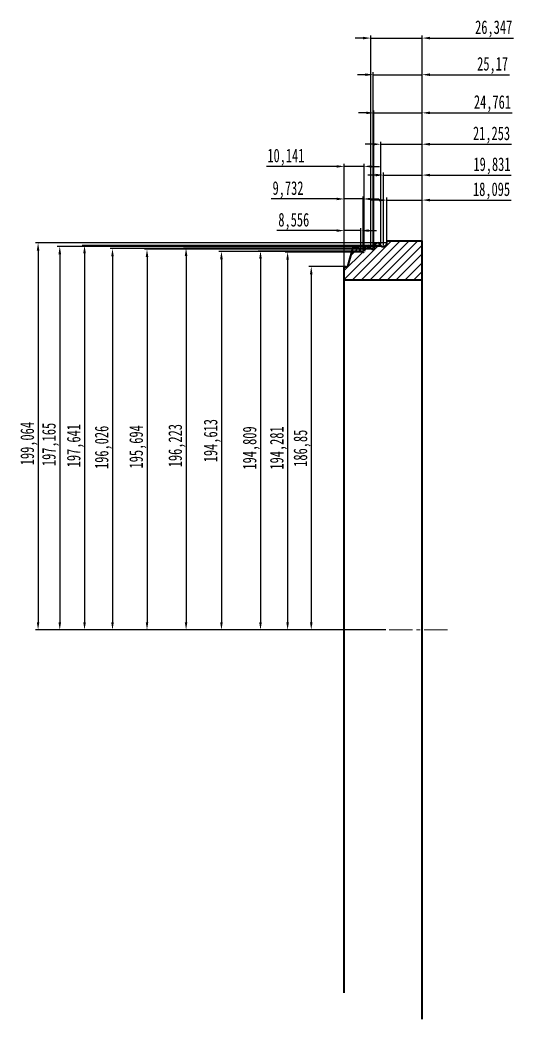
# Model space of a CAD drawing. Extents: x -214 to 8941, y -1198 to 2514.
# Drawn here: x 7810 to 8068, y -893 to -379 of the extents above; entities that cross this region are included whole.
import ezdxf

# ---------------------------------------------------------------- set-up
doc = ezdxf.new("R2010")
doc.units = 0
doc.linetypes.add('点画线', pattern=[18, 12, -2, 2, -2])
doc.layers.add('EB0', color=7, linetype='Continuous', lineweight=35)
doc.layers.add('中心线层', color=1, linetype='点画线', lineweight=18)
doc.styles.add('标准', font='', dxfattribs={"width": 0.667})
doc.styles.get('标准').set_extended_font_data('宋体')
doc.dimstyles.get("Standard").update_dxf_attribs({"dimtxt": 0.18, "dimasz": 0.18, "dimexe": 0.18, "dimexo": 0.0625, "dimgap": 0.09, "dimtad": 0, "dimtoh": 1, "dimdec": 4, "dimzin": 0, "dimdsep": 46, "dimtxsty": '标准', "dimcen": 0.09, "dimadec": 0, "dimazin": 0, "dimtfac": 1, "dimtdec": 4, "dimtofl": 0, "dimtmove": 0, "dimatfit": 3, "dimfxl": 1, "dimtolj": 1, "dimtzin": 0, "dimarcsym": 0})

# ---------------------------------------------------------------- blocks, each defined once
blk = doc.blocks.new('*D98')
at = {"color": 0, "lineweight": -2, "transparency": 16777216}
for p, q in [((7972.99, -487.6), (7942.36, -487.6)), ((7976.99, -505.79), (7976.99, -486.35)), ((7985.55, -487.6), (7976.99, -487.6)), ((7985.55, -497.47), (7985.55, -486.35)), ((7989.55, -487.6), (7993.55, -487.6))]:
    blk.add_line(p, q, dxfattribs=at)
at = {"color": 0, "transparency": 16777216}
for points in [[(7972.99, -486.93), (7972.99, -488.27), (7976.99, -487.6)], [(7989.55, -486.93), (7989.55, -488.27), (7985.55, -487.6)]]:
    blk.add_solid(points, dxfattribs=at)
at = {"layer": 'Defpoints', "color": 0, "transparency": 16777216}
for p in [(7976.99, -487.6), (7985.55, -498.09), (7976.99, -506.41)]:
    blk.add_point(p, dxfattribs=at)
at = {"color": 0, "transparency": 16777216, "insert": (7951.02, -482.89), "char_height": 7, "attachment_point": 5, "style": '标准'}
blk.add_mtext('8,556', dxfattribs=at)
blk = doc.blocks.new('*D99')
at = {"color": 0, "lineweight": -2, "transparency": 16777216}
for p, q in [((7972.99, -471.34), (7939.42, -471.34)), ((7976.99, -505.79), (7976.99, -470.09)), ((7986.73, -471.34), (7976.99, -471.34)), ((7986.73, -497.99), (7986.73, -470.09)), ((7990.73, -471.34), (7994.73, -471.34))]:
    blk.add_line(p, q, dxfattribs=at)
at = {"color": 0, "transparency": 16777216}
for points in [[(7972.99, -470.67), (7972.99, -472), (7976.99, -471.34)], [(7990.73, -470.67), (7990.73, -472), (7986.73, -471.34)]]:
    blk.add_solid(points, dxfattribs=at)
at = {"layer": 'Defpoints', "color": 0, "transparency": 16777216}
for p in [(7976.99, -471.34), (7986.73, -498.62), (7976.99, -506.41)]:
    blk.add_point(p, dxfattribs=at)
at = {"color": 0, "transparency": 16777216, "insert": (7948.04, -466.63), "char_height": 7, "attachment_point": 5, "style": '标准'}
blk.add_mtext('9,732', dxfattribs=at)
blk = doc.blocks.new('*D100')
at = {"color": 0, "lineweight": -2, "transparency": 16777216}
for p, q in [((7972.99, -454.6), (7937.05, -454.6)), ((7976.99, -505.79), (7976.99, -453.35)), ((7987.13, -454.6), (7976.99, -454.6)), ((7987.13, -497.66), (7987.13, -453.35)), ((7991.13, -454.6), (7995.13, -454.6))]:
    blk.add_line(p, q, dxfattribs=at)
at = {"color": 0, "transparency": 16777216}
for points in [[(7972.99, -453.94), (7972.99, -455.27), (7976.99, -454.6)], [(7991.13, -453.94), (7991.13, -455.27), (7987.13, -454.6)]]:
    blk.add_solid(points, dxfattribs=at)
at = {"layer": 'Defpoints', "color": 0, "transparency": 16777216}
for p in [(7976.99, -454.6), (7987.13, -498.29), (7976.99, -506.41)]:
    blk.add_point(p, dxfattribs=at)
at = {"color": 0, "transparency": 16777216, "insert": (7946.97, -449.89), "char_height": 7, "attachment_point": 5, "style": '标准'}
blk.add_mtext('10,141', dxfattribs=at)
blk = doc.blocks.new('*D104')
at = {"color": 0, "lineweight": -2, "transparency": 16777216}
for p, q in [((7994.9, -471.92), (7990.9, -471.92)), ((7998.9, -493.21), (7998.9, -470.67)), ((7998.9, -471.92), (8016.99, -471.92)), ((8016.99, -493.21), (8016.99, -470.67)), ((8020.99, -471.92), (8062.73, -471.92))]:
    blk.add_line(p, q, dxfattribs=at)
at = {"color": 0, "transparency": 16777216}
for points in [[(7994.9, -471.25), (7994.9, -472.59), (7998.9, -471.92)], [(8020.99, -471.25), (8020.99, -472.59), (8016.99, -471.92)]]:
    blk.add_solid(points, dxfattribs=at)
at = {"layer": 'Defpoints', "color": 0, "transparency": 16777216}
for p in [(8016.99, -471.92), (7998.9, -493.84), (8016.99, -493.84)]:
    blk.add_point(p, dxfattribs=at)
at = {"color": 0, "transparency": 16777216, "insert": (8052.67, -467.21), "char_height": 7, "attachment_point": 5, "style": '标准'}
blk.add_mtext('18,095', dxfattribs=at)
blk = doc.blocks.new('*D105')
at = {"color": 0, "lineweight": -2, "transparency": 16777216}
for p, q in [((7993.16, -459.06), (7989.16, -459.06)), ((7997.16, -495.11), (7997.16, -457.81)), ((7997.16, -459.06), (8016.99, -459.06)), ((8016.99, -495.11), (8016.99, -457.81)), ((8020.99, -459.06), (8062.81, -459.06))]:
    blk.add_line(p, q, dxfattribs=at)
at = {"color": 0, "transparency": 16777216}
for points in [[(7993.16, -458.39), (7993.16, -459.73), (7997.16, -459.06)], [(8020.99, -458.39), (8020.99, -459.73), (8016.99, -459.06)]]:
    blk.add_solid(points, dxfattribs=at)
at = {"layer": 'Defpoints', "color": 0, "transparency": 16777216}
for p in [(8016.99, -459.06), (7997.16, -495.73), (8016.99, -495.73)]:
    blk.add_point(p, dxfattribs=at)
at = {"color": 0, "transparency": 16777216, "insert": (8052.89, -454.35), "char_height": 7, "attachment_point": 5, "style": '标准'}
blk.add_mtext('19,831', dxfattribs=at)
blk = doc.blocks.new('*D106')
at = {"color": 0, "lineweight": -2, "transparency": 16777216}
for p, q in [((7991.74, -443.2), (7987.74, -443.2)), ((7995.74, -494.63), (7995.74, -441.95)), ((7995.74, -443.2), (8016.99, -443.2)), ((8016.99, -494.63), (8016.99, -441.95)), ((8020.99, -443.2), (8062.93, -443.2))]:
    blk.add_line(p, q, dxfattribs=at)
at = {"color": 0, "transparency": 16777216}
for points in [[(7991.74, -442.53), (7991.74, -443.86), (7995.74, -443.2)], [(8020.99, -442.53), (8020.99, -443.86), (8016.99, -443.2)]]:
    blk.add_solid(points, dxfattribs=at)
at = {"layer": 'Defpoints', "color": 0, "transparency": 16777216}
for p in [(8016.99, -443.2), (7995.74, -495.26), (8016.99, -495.26)]:
    blk.add_point(p, dxfattribs=at)
at = {"color": 0, "transparency": 16777216, "insert": (8052.67, -438.48), "char_height": 7, "attachment_point": 5, "style": '标准'}
blk.add_mtext('21,253', dxfattribs=at)
blk = doc.blocks.new('*D109')
at = {"color": 0, "lineweight": -2, "transparency": 16777216}
for p, q in [((7992.23, -496.25), (7992.23, -425.83)), ((8016.99, -496.25), (8016.99, -425.83)), ((7988.23, -427.08), (7984.23, -427.08)), ((7992.23, -427.08), (8016.99, -427.08)), ((8020.99, -427.08), (8063.27, -427.08))]:
    blk.add_line(p, q, dxfattribs=at)
at = {"color": 0, "transparency": 16777216}
for points in [[(7988.23, -426.42), (7988.23, -427.75), (7992.23, -427.08)], [(8020.99, -426.42), (8020.99, -427.75), (8016.99, -427.08)]]:
    blk.add_solid(points, dxfattribs=at)
at = {"layer": 'Defpoints', "color": 0, "transparency": 16777216}
for p in [(8016.99, -427.08), (7992.23, -496.87), (8016.99, -496.87)]:
    blk.add_point(p, dxfattribs=at)
at = {"color": 0, "transparency": 16777216, "insert": (8053.14, -422.37), "char_height": 7, "attachment_point": 5, "style": '标准'}
blk.add_mtext('24,761', dxfattribs=at)
blk = doc.blocks.new('*D110')
at = {"color": 0, "lineweight": -2, "transparency": 16777216}
for p, q in [((7987.82, -407.45), (7983.82, -407.45)), ((7991.82, -496.58), (7991.82, -406.2)), ((7991.82, -407.45), (8016.99, -407.45)), ((8016.99, -496.58), (8016.99, -406.2)), ((8020.99, -407.45), (8061.82, -407.45))]:
    blk.add_line(p, q, dxfattribs=at)
at = {"color": 0, "transparency": 16777216}
for points in [[(7987.82, -406.78), (7987.82, -408.12), (7991.82, -407.45)], [(8020.99, -406.78), (8020.99, -408.12), (8016.99, -407.45)]]:
    blk.add_solid(points, dxfattribs=at)
at = {"layer": 'Defpoints', "color": 0, "transparency": 16777216}
for p in [(8016.99, -407.45), (7991.82, -497.21), (8016.99, -497.21)]:
    blk.add_point(p, dxfattribs=at)
at = {"color": 0, "transparency": 16777216, "insert": (8053.21, -402.74), "char_height": 7, "attachment_point": 5, "style": '标准'}
blk.add_mtext('25,17', dxfattribs=at)
blk = doc.blocks.new('*D111')
at = {"color": 0, "lineweight": -2, "transparency": 16777216}
for p, q in [((7986.65, -388.63), (7982.65, -388.63)), ((7990.65, -496.05), (7990.65, -387.38)), ((7990.65, -388.63), (8016.99, -388.63)), ((8016.99, -496.05), (8016.99, -387.38)), ((8020.99, -388.63), (8064.03, -388.63))]:
    blk.add_line(p, q, dxfattribs=at)
at = {"color": 0, "transparency": 16777216}
for points in [[(7986.65, -387.97), (7986.65, -389.3), (7990.65, -388.63)], [(8020.99, -387.97), (8020.99, -389.3), (8016.99, -388.63)]]:
    blk.add_solid(points, dxfattribs=at)
at = {"layer": 'Defpoints', "color": 0, "transparency": 16777216}
for p in [(8016.99, -388.63), (7990.65, -496.68), (8016.99, -496.68)]:
    blk.add_point(p, dxfattribs=at)
at = {"color": 0, "transparency": 16777216, "insert": (8053.76, -383.92), "char_height": 7, "attachment_point": 5, "style": '标准'}
blk.add_mtext('26,347', dxfattribs=at)
blk = doc.blocks.new('*D121')
at = {"color": 0, "lineweight": -2, "transparency": 16777216}
for p, q in [((7977.97, -506.05), (7958.75, -506.05)), ((7960, -510.05), (7960, -688.9)), ((7977.97, -692.9), (7958.75, -692.9))]:
    blk.add_line(p, q, dxfattribs=at)
at = {"color": 0, "transparency": 16777216}
for points in [[(7959.33, -510.05), (7960.67, -510.05), (7960, -506.05)], [(7959.33, -688.9), (7960.67, -688.9), (7960, -692.9)]]:
    blk.add_solid(points, dxfattribs=at)
at = {"layer": 'Defpoints', "color": 0, "transparency": 16777216}
for p in [(7978.6, -506.05), (7960, -692.9), (7978.6, -692.9)]:
    blk.add_point(p, dxfattribs=at)
at = {"color": 0, "transparency": 16777216, "insert": (7955.29, -599.48), "char_height": 7, "attachment_point": 5, "rotation": 90, "style": '标准'}
blk.add_mtext('186,85', dxfattribs=at)
blk = doc.blocks.new('*D122')
at = {"color": 0, "lineweight": -2, "transparency": 16777216}
for p, q in [((7984.92, -498.09), (7932.65, -498.09)), ((7933.9, -502.09), (7933.9, -688.9)), ((7984.92, -692.9), (7932.65, -692.9))]:
    blk.add_line(p, q, dxfattribs=at)
at = {"color": 0, "transparency": 16777216}
for points in [[(7933.24, -502.09), (7934.57, -502.09), (7933.9, -498.09)], [(7933.24, -688.9), (7934.57, -688.9), (7933.9, -692.9)]]:
    blk.add_solid(points, dxfattribs=at)
at = {"layer": 'Defpoints', "color": 0, "transparency": 16777216}
for p in [(7985.55, -498.09), (7933.9, -692.9), (7985.55, -692.9)]:
    blk.add_point(p, dxfattribs=at)
at = {"color": 0, "transparency": 16777216, "insert": (7929.19, -599.34), "char_height": 7, "attachment_point": 5, "rotation": 90, "style": '标准'}
blk.add_mtext('194,809', dxfattribs=at)
blk = doc.blocks.new('*D123')
at = {"color": 0, "lineweight": -2, "transparency": 16777216}
for p, q in [((7986.1, -498.62), (7946.6, -498.62)), ((7947.85, -502.62), (7947.85, -688.9)), ((7986.1, -692.9), (7946.6, -692.9))]:
    blk.add_line(p, q, dxfattribs=at)
at = {"color": 0, "transparency": 16777216}
for points in [[(7947.18, -502.62), (7948.52, -502.62), (7947.85, -498.62)], [(7947.18, -688.9), (7948.52, -688.9), (7947.85, -692.9)]]:
    blk.add_solid(points, dxfattribs=at)
at = {"layer": 'Defpoints', "color": 0, "transparency": 16777216}
for p in [(7986.73, -498.62), (7947.85, -692.9), (7986.73, -692.9)]:
    blk.add_point(p, dxfattribs=at)
at = {"color": 0, "transparency": 16777216, "insert": (7943.14, -599.34), "char_height": 7, "attachment_point": 5, "rotation": 90, "style": '标准'}
blk.add_mtext('194,281', dxfattribs=at)
blk = doc.blocks.new('*D124')
at = {"color": 0, "lineweight": -2, "transparency": 16777216}
for p, q in [((7986.51, -498.29), (7912.58, -498.29)), ((7913.83, -502.29), (7913.83, -688.9)), ((7986.51, -692.9), (7912.58, -692.9))]:
    blk.add_line(p, q, dxfattribs=at)
at = {"color": 0, "transparency": 16777216}
for points in [[(7913.16, -502.29), (7914.5, -502.29), (7913.83, -498.29)], [(7913.16, -688.9), (7914.5, -688.9), (7913.83, -692.9)]]:
    blk.add_solid(points, dxfattribs=at)
at = {"layer": 'Defpoints', "color": 0, "transparency": 16777216}
for p in [(7987.13, -498.29), (7913.83, -692.9), (7987.13, -692.9)]:
    blk.add_point(p, dxfattribs=at)
at = {"color": 0, "transparency": 16777216, "insert": (7909.12, -595.59), "char_height": 7, "attachment_point": 5, "rotation": 90, "style": '标准'}
blk.add_mtext('194,613', dxfattribs=at)
blk = doc.blocks.new('*D125')
at = {"color": 0, "lineweight": -2, "transparency": 16777216}
for p, q in [((7990.02, -496.68), (7894.41, -496.68)), ((7895.66, -500.68), (7895.66, -688.9)), ((7990.02, -692.9), (7894.41, -692.9))]:
    blk.add_line(p, q, dxfattribs=at)
at = {"color": 0, "transparency": 16777216}
for points in [[(7894.99, -500.68), (7896.32, -500.68), (7895.66, -496.68)], [(7894.99, -688.9), (7896.32, -688.9), (7895.66, -692.9)]]:
    blk.add_solid(points, dxfattribs=at)
at = {"layer": 'Defpoints', "color": 0, "transparency": 16777216}
for p in [(7990.65, -496.68), (7895.66, -692.9), (7990.65, -692.9)]:
    blk.add_point(p, dxfattribs=at)
at = {"color": 0, "transparency": 16777216, "insert": (7890.94, -598.15), "char_height": 7, "attachment_point": 5, "rotation": 90, "style": '标准'}
blk.add_mtext('196,223', dxfattribs=at)
blk = doc.blocks.new('*D126')
at = {"color": 0, "lineweight": -2, "transparency": 16777216}
for p, q in [((7991.2, -497.21), (7874.33, -497.21)), ((7875.58, -501.21), (7875.58, -688.9)), ((7991.2, -692.9), (7874.33, -692.9))]:
    blk.add_line(p, q, dxfattribs=at)
at = {"color": 0, "transparency": 16777216}
for points in [[(7874.92, -501.21), (7876.25, -501.21), (7875.58, -497.21)], [(7874.92, -688.9), (7876.25, -688.9), (7875.58, -692.9)]]:
    blk.add_solid(points, dxfattribs=at)
at = {"layer": 'Defpoints', "color": 0, "transparency": 16777216}
for p in [(7991.82, -497.21), (7875.58, -692.9), (7991.82, -692.9)]:
    blk.add_point(p, dxfattribs=at)
at = {"color": 0, "transparency": 16777216, "insert": (7870.87, -598.75), "char_height": 7, "attachment_point": 5, "rotation": 90, "style": '标准'}
blk.add_mtext('195,694', dxfattribs=at)
blk = doc.blocks.new('*D127')
at = {"color": 0, "lineweight": -2, "transparency": 16777216}
for p, q in [((7991.61, -496.87), (7856.58, -496.87)), ((7857.83, -500.87), (7857.83, -688.9)), ((7996.67, -692.9), (7856.58, -692.9))]:
    blk.add_line(p, q, dxfattribs=at)
at = {"color": 0, "transparency": 16777216}
for points in [[(7857.17, -500.87), (7858.5, -500.87), (7857.83, -496.87)], [(7857.17, -688.9), (7858.5, -688.9), (7857.83, -692.9)]]:
    blk.add_solid(points, dxfattribs=at)
at = {"layer": 'Defpoints', "color": 0, "transparency": 16777216}
for p in [(7992.23, -496.87), (7857.83, -692.9), (7997.29, -692.9)]:
    blk.add_point(p, dxfattribs=at)
at = {"color": 0, "transparency": 16777216, "insert": (7853.12, -599.04), "char_height": 7, "attachment_point": 5, "rotation": 90, "style": '标准'}
blk.add_mtext('196,026', dxfattribs=at)
blk = doc.blocks.new('*D128')
at = {"color": 0, "lineweight": -2, "transparency": 16777216}
for p, q in [((7995.12, -495.26), (7842.21, -495.26)), ((7843.46, -499.26), (7843.46, -688.9)), ((7996.67, -692.9), (7842.21, -692.9))]:
    blk.add_line(p, q, dxfattribs=at)
at = {"color": 0, "transparency": 16777216}
for points in [[(7842.8, -499.26), (7844.13, -499.26), (7843.46, -495.26)], [(7842.8, -688.9), (7844.13, -688.9), (7843.46, -692.9)]]:
    blk.add_solid(points, dxfattribs=at)
at = {"layer": 'Defpoints', "color": 0, "transparency": 16777216}
for p in [(7995.74, -495.26), (7843.46, -692.9), (7997.29, -692.9)]:
    blk.add_point(p, dxfattribs=at)
at = {"color": 0, "transparency": 16777216, "insert": (7838.75, -598.17), "char_height": 7, "attachment_point": 5, "rotation": 90, "style": '标准'}
blk.add_mtext('197,641', dxfattribs=at)
blk = doc.blocks.new('*D129')
at = {"color": 0, "lineweight": -2, "transparency": 16777216}
for p, q in [((7996.54, -495.73), (7829.48, -495.73)), ((7830.73, -499.73), (7830.73, -688.9)), ((7996.67, -692.9), (7829.48, -692.9))]:
    blk.add_line(p, q, dxfattribs=at)
at = {"color": 0, "transparency": 16777216}
for points in [[(7830.07, -499.73), (7831.4, -499.73), (7830.73, -495.73)], [(7830.07, -688.9), (7831.4, -688.9), (7830.73, -692.9)]]:
    blk.add_solid(points, dxfattribs=at)
at = {"layer": 'Defpoints', "color": 0, "transparency": 16777216}
for p in [(7997.16, -495.73), (7830.73, -692.9), (7997.29, -692.9)]:
    blk.add_point(p, dxfattribs=at)
at = {"color": 0, "transparency": 16777216, "insert": (7826.02, -597.53), "char_height": 7, "attachment_point": 5, "rotation": 90, "style": '标准'}
blk.add_mtext('197,165', dxfattribs=at)
blk = doc.blocks.new('*D130')
at = {"color": 0, "lineweight": -2, "transparency": 16777216}
for p, q in [((7998.27, -493.84), (7818.34, -493.84)), ((7819.59, -497.84), (7819.59, -688.9)), ((7998.27, -692.9), (7818.34, -692.9))]:
    blk.add_line(p, q, dxfattribs=at)
at = {"color": 0, "transparency": 16777216}
for points in [[(7818.92, -497.84), (7820.25, -497.84), (7819.59, -493.84)], [(7818.92, -688.9), (7820.25, -688.9), (7819.59, -692.9)]]:
    blk.add_solid(points, dxfattribs=at)
at = {"layer": 'Defpoints', "color": 0, "transparency": 16777216}
for p in [(7998.9, -493.84), (7819.59, -692.9), (7998.9, -692.9)]:
    blk.add_point(p, dxfattribs=at)
at = {"color": 0, "transparency": 16777216, "insert": (7814.88, -597.11), "char_height": 7, "attachment_point": 5, "rotation": 90, "style": '标准'}
blk.add_mtext('199,064', dxfattribs=at)

msp = doc.modelspace()

# ---------------------------------------------------------------- hatches: boundary and pattern name
h = msp.add_hatch()
h.set_pattern_fill('ANSI31', color=256)
h.set_pattern_definition([(45, (393.9774, 0), (-2.245064, 2.245064), [])])
h.paths.add_polyline_path([(8016.9934, -492.9004), (7998.9471, -492.9004), (7998.898, -493.8365, -0.32250942), (7997.4352, -495.6591), (7997.162, -495.7349, -0.30573068), (7995.7408, -495.2593), (7994.5446, -493.7004), (7993.0215, -494.1227), (7992.2326, -496.874, -0.31465263), (7991.8236, -497.206, -0.25227171), (7990.6466, -496.6774), (7989.447, -495.1141), (7987.9237, -495.5365), (7987.1348, -498.2877, -0.31472956), (7986.7257, -498.6197, -0.25219726), (7985.549, -498.0912), (7983.6928, -495.6721), (7981.39, -496.3107), (7978.5973, -506.0501, -0.33459532), (7978.1166, -506.4123), (7976.9934, -506.4123), (7976.9934, -512.9004), (8016.9934, -512.9004)])

# ---------------------------------------------------------------- linework, layer by layer
at = {"layer": 'EB0', "color": 0, "lineweight": 35}
for p, q in [((7998.898, -493.8365), (7998.9471, -492.9004)), ((7998.9471, -492.9004), (8016.9934, -492.9004)), ((8016.9934, -892.9004), (8016.9934, -492.9004)), ((7981.39, -496.3107), (7978.5973, -506.0501)), ((7981.39, -496.3107), (7983.6928, -495.6721)), ((7983.6928, -495.6721), (7985.549, -498.0912)), ((7987.9237, -495.5365), (7987.1348, -498.2877)), ((7987.9237, -495.5365), (7989.447, -495.1141)), ((7989.447, -495.1141), (7990.6466, -496.6774)), ((7993.0215, -494.1227), (7992.2326, -496.874)), ((7993.0215, -494.1227), (7994.5446, -493.7004)), ((7994.5446, -493.7004), (7995.7408, -495.2593)), ((7997.162, -495.7349), (7997.4352, -495.6591)), ((7978.1166, -506.4123), (7976.9934, -506.4123)), ((7976.9934, -879.3885), (7976.9934, -506.4123)), ((7976.9934, -512.9004), (8016.9934, -512.9004))]:
    msp.add_line(p, q, dxfattribs=at)
for centre, radius, start, end in [((7986.628, -497.2633), 1.36, 217.500006, 274.11868), ((7991.7256, -495.8495), 1.36, 217.500006, 274.134724), ((7991.7904, -496.7472), 0.46, 274.134724, 343.99956), ((7996.8039, -494.4436), 1.34, 217.5, 285.5), ((7996.9007, -493.7318), 2, 285.5, 357), ((7986.6926, -498.1609), 0.46, 274.11868, 343.999303), ((7978.1166, -505.9123), 0.5, 270, 344.000001)]:
    msp.add_arc(centre, radius, start, end, dxfattribs=at)
at = {"layer": '中心线层'}
msp.add_line((7964.0316, -692.9004), (8030.5514, -692.9004), dxfattribs=at)

# ---------------------------------------------------------------- dimensions: what is measured, and where the dimension line sits
for base, p1, p2, picture, middle in [((8016.9934, -388.6336), (7990.6466, -496.6774), (8016.9934, -496.6774), '*D111', (8053.759, -388.6336)), ((8016.9934, -407.4506), (7991.8236, -497.206), (8016.9934, -497.206), '*D110', (8053.2101, -407.4506)), ((8016.9934, -427.0818), (7992.2326, -496.874), (8016.9934, -496.874), '*D109', (8053.1424, -427.0818)), ((8016.9934, -443.1965), (7995.7408, -495.2593), (8016.9934, -495.2593), '*D106', (8052.6718, -443.1965)), ((7976.9934, -454.6047), (7987.1348, -498.2877), (7976.9934, -506.4123), '*D100', (7946.9722, -454.6047)), ((8016.9934, -459.0592), (7997.162, -495.7349), (8016.9934, -495.7349), '*D105', (8052.8863, -459.0592)), ((7976.9934, -471.3368), (7986.7257, -498.6197), (7976.9934, -506.4123), '*D99', (7948.0419, -471.3368)), ((8016.9934, -471.9208), (7998.898, -493.8365), (8016.9934, -493.8365), '*D104', (8052.6718, -471.9208)), ((7976.9934, -487.5989), (7985.549, -498.0912), (7976.9934, -506.4123), '*D98', (7951.0181, -487.5989))]:
    dim = msp.add_linear_dim(base=base, p1=p1, p2=p2, dimstyle='Standard', override={"dimtxt": 7, "dimasz": 4, "dimexe": 1.25, "dimexo": 0.625, "dimgap": 0.625, "dimtad": 1, "dimtih": 0, "dimtoh": 0, "dimdec": 3, "dimzin": 8, "dimdsep": 44, "dimcen": 2.5, "dimazin": 2, "dimtdec": 3, "dimtofl": 1, "dimatfit": 0, "dimtolj": 0, "dimtzin": 8})
    dim.commit()
    dim.dimension.update_dxf_attribs({"geometry": picture, "text_midpoint": middle, "dimtype": 160})
for base, p1, p2, override, picture, middle in [((7819.5867, -692.9004), (7998.898, -493.8365), (7998.898, -692.9004), {"dimtxt": 7, "dimasz": 4, "dimexe": 1.25, "dimexo": 0.625, "dimgap": 0.625, "dimtad": 1, "dimtoh": 0, "dimdec": 3, "dimzin": 8, "dimdsep": 44, "dimcen": 2.5, "dimazin": 2, "dimtdec": 3, "dimtofl": 1, "dimatfit": 0, "dimtolj": 0, "dimtzin": 8}, '*D130', (7819.5867, -597.1101)), ((7830.73242, -692.90036), (7997.16202, -495.73487), (7997.29151, -692.90036), {"dimtxt": 7, "dimasz": 4, "dimexe": 1.25, "dimexo": 0.625, "dimgap": 0.625, "dimtad": 1, "dimtoh": 0, "dimdec": 3, "dimzin": 8, "dimdsep": 44, "dimcen": 2.5, "dimazin": 2, "dimtdec": 3, "dimtofl": 1, "dimatfit": 0, "dimtolj": 0, "dimtzin": 8}, '*D129', (7830.73242, -597.53242)), ((7843.4642, -692.9004), (7995.7408, -495.2593), (7997.2915, -692.9004), {"dimtxt": 7, "dimasz": 4, "dimexe": 1.25, "dimexo": 0.625, "dimgap": 0.625, "dimtad": 1, "dimtoh": 0, "dimdec": 3, "dimzin": 8, "dimdsep": 44, "dimcen": 2.5, "dimazin": 2, "dimtdec": 3, "dimtofl": 1, "dimatfit": 0, "dimtolj": 0, "dimtzin": 8}, '*D128', (7843.4642, -598.1659)), ((7857.8328, -692.9004), (7992.2326, -496.874), (7997.2915, -692.9004), {"dimtxt": 7, "dimasz": 4, "dimexe": 1.25, "dimexo": 0.625, "dimgap": 0.625, "dimtad": 1, "dimtoh": 0, "dimdec": 3, "dimzin": 8, "dimdsep": 44, "dimcen": 2.5, "dimazin": 2, "dimtdec": 3, "dimtofl": 1, "dimatfit": 0, "dimtolj": 0, "dimtzin": 8}, '*D127', (7857.8328, -599.0423)), ((7875.5824, -692.9004), (7991.8236, -497.206), (7991.8236, -692.9004), {"dimtxt": 7, "dimasz": 4, "dimexe": 1.25, "dimexo": 0.625, "dimgap": 0.625, "dimtad": 1, "dimtoh": 0, "dimdec": 3, "dimzin": 8, "dimdsep": 44, "dimcen": 2.5, "dimazin": 2, "dimtdec": 3, "dimtofl": 1, "dimatfit": 0, "dimtolj": 0, "dimtzin": 8}, '*D126', (7875.5824, -598.7453)), ((7895.6563, -692.9004), (7990.6466, -496.6774), (7990.6466, -692.9004), {"dimtxt": 7, "dimasz": 4, "dimexe": 1.25, "dimexo": 0.625, "dimgap": 0.625, "dimtad": 1, "dimtoh": 0, "dimdec": 3, "dimzin": 8, "dimdsep": 44, "dimcen": 2.5, "dimazin": 2, "dimtdec": 3, "dimtofl": 1, "dimatfit": 0, "dimtolj": 0, "dimtzin": 8}, '*D125', (7895.6563, -598.1513)), ((7933.9024, -692.9004), (7985.549, -498.0912), (7985.549, -692.9004), {"dimtxt": 7, "dimasz": 4, "dimexe": 1.25, "dimexo": 0.625, "dimgap": 0.625, "dimtad": 1, "dimtoh": 0, "dimdec": 3, "dimzin": 8, "dimdsep": 44, "dimcen": 2.5, "dimazin": 2, "dimtdec": 3, "dimtofl": 1, "dimatfit": 0, "dimtolj": 0, "dimtzin": 8}, '*D122', (7933.9024, -599.3393)), ((7913.8285, -692.9004), (7987.1348, -498.2877), (7987.1348, -692.9004), {"dimtxt": 7, "dimasz": 4, "dimexe": 1.25, "dimexo": 0.625, "dimgap": 0.625, "dimtad": 1, "dimtoh": 0, "dimdec": 3, "dimzin": 8, "dimdsep": 44, "dimcen": 2.5, "dimazin": 2, "dimtdec": 3, "dimtofl": 1, "dimatfit": 0, "dimtolj": 0, "dimtzin": 8}, '*D124', (7913.8285, -595.594)), ((7947.8485, -692.9004), (7986.7257, -498.6197), (7986.7257, -692.9004), {"dimtxt": 7, "dimasz": 4, "dimexe": 1.25, "dimexo": 0.625, "dimgap": 0.625, "dimtad": 1, "dimtoh": 0, "dimdec": 3, "dimzin": 8, "dimdsep": 44, "dimcen": 2.5, "dimazin": 2, "dimtdec": 3, "dimtofl": 1, "dimatfit": 0, "dimtolj": 0, "dimtzin": 8}, '*D123', (7947.8485, -599.3393)), ((7960.0004, -692.9004), (7978.5973, -506.0501), (7978.5973, -692.9004), {"dimtxt": 7, "dimasz": 4, "dimexe": 1.25, "dimexo": 0.625, "dimgap": 0.625, "dimtad": 1, "dimtih": 0, "dimtoh": 0, "dimdec": 3, "dimzin": 8, "dimdsep": 44, "dimcen": 2.5, "dimazin": 2, "dimtdec": 3, "dimtofl": 1, "dimatfit": 0, "dimtolj": 0, "dimtzin": 8}, '*D121', (7960.0004, -599.4752))]:
    dim = msp.add_linear_dim(base=base, p1=p1, p2=p2, angle=90, dimstyle='Standard', override=override)
    dim.commit()
    dim.dimension.update_dxf_attribs({"geometry": picture, "text_midpoint": middle, "dimtype": 160})

doc.saveas('drawing.dxf')
